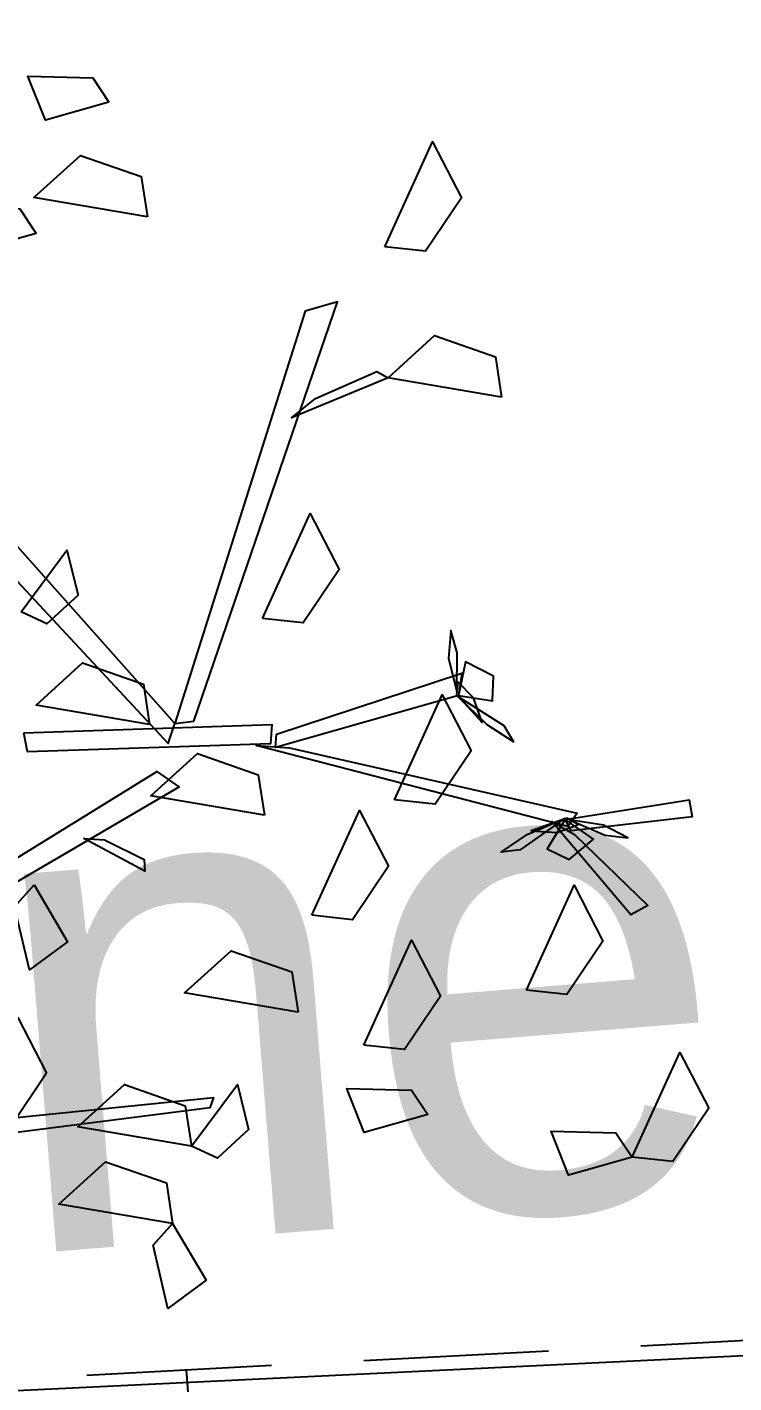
# Model space of a CAD drawing. Header units: metres. Extents: x 1851758 to 1852050, y 5187822 to 5188223.
# Drawn here: x 1851952.146 to 1851953.579, y 5187917.399 to 5187920.146 of the extents above; entities that cross this region are included whole.
import ezdxf

# ---------------------------------------------------------------- set-up
doc = ezdxf.new("R2010")
doc.units = ezdxf.units.M
doc.header["$LTSCALE"] = 2.5
doc.linetypes.add('L8', pattern=[0.225, 0.15, -0.075])
for name, color, linetype in [('PFM_VRD ET 2D', 7, 'CONTINUOUS'), ('PRO_PAR_N', 6, 'CONTINUOUS'), ('PRO_VOI', 7, 'CONTINUOUS'), ('PRO_VOI_VEG', 81, 'CONTINUOUS')]:
    doc.layers.add(name, color=color, linetype=linetype)
doc.styles.add('_ECRITURE', font='NEWSGOTN.TTF')

# ---------------------------------------------------------------- blocks, each defined once
blk = doc.blocks.new('arbre4')
at = {"layer": 'PRO_VOI_VEG', "linetype": 'ByBlock', "lineweight": -2, "extrusion": (9.90254e-10, -0.872729, 0.488205), "elevation": 0.3901, "flags": 128}
blk.add_lwpolyline([(2.7134, 6.2146), (2.4509, 6.1089), (2.395, 6.4851), (2.656, 6.4272), (2.7134, 6.2146)], close=True, dxfattribs=at)
at = {"layer": 'PRO_VOI_VEG', "linetype": 'ByBlock', "lineweight": -2, "extrusion": (-0.095442, 0.360509, 0.92786), "flags": 128}
for points, elevation in [([(-3.3048, 1.1819), (-2.8967, 0.9372), (-3.1318, 0.831), (-3.3358, 1.0064), (-3.3048, 1.1819)], 6.7465), ([(-4.4155, 3.0912), (-4.0075, 2.8464), (-4.2425, 2.7402), (-4.4466, 2.9157), (-4.4155, 3.0912)], 8.3666), ([(-2.6276, 2.6079), (-2.2195, 2.3632), (-2.4546, 2.257), (-2.6586, 2.4324), (-2.6276, 2.6079)], 5.0863), ([(-2.9445, 3.6809), (-2.5364, 3.4362), (-2.7715, 3.33), (-2.9755, 3.5055), (-2.9445, 3.6809)], 6.4116), ([(-2.8065, 4.3206), (-2.3984, 4.0759), (-2.6335, 3.9697), (-2.8375, 4.1451), (-2.8065, 4.3206)], 5.8617), ([(-2.2183, 4.6614), (-1.8102, 4.4167), (-2.0453, 4.3105), (-2.2493, 4.486), (-2.2183, 4.6614)], 5.7247), ([(-2.0413, 5.013), (-1.6333, 4.7683), (-1.8683, 4.6621), (-2.0724, 4.8376), (-2.0413, 5.013)], 5.8762)]:
    blk.add_lwpolyline(points, close=True, dxfattribs=dict(at, elevation=elevation))
at = {"layer": 'PRO_VOI_VEG', "linetype": 'ByBlock', "lineweight": -2, "extrusion": (0.372929, -1.31216e-09, 0.92786), "elevation": 8.6747, "flags": 128}
blk.add_lwpolyline([(2.0191, -0.5888), (2.4272, -0.8335), (2.1921, -0.9397), (1.9881, -0.7643), (2.0191, -0.5888)], close=True, dxfattribs=at)
at = {"layer": 'PRO_VOI_VEG', "linetype": 'ByBlock', "lineweight": -2, "extrusion": (9.90252e-10, -0.872729, 0.488205), "elevation": 1.0524, "flags": 128}
blk.add_lwpolyline([(2.3763, 6.3628), (2.1138, 6.2571), (2.0579, 6.6333), (2.3189, 6.5754), (2.3763, 6.3628)], close=True, dxfattribs=at)
at = {"layer": 'PRO_VOI_VEG', "color": 42, "linetype": 'ByBlock', "lineweight": -2, "extrusion": (-0.662392, -0.292848, 0.689548), "elevation": 2.9811, "flags": 128}
for points in [[(1.0027, 7.0133), (-0.2132, 8.9305), (-0.2426, 8.7379), (0.9732, 6.9083), (1.0027, 7.0133)], [(0.7153, 6.1029), (1.1648, 7.4072), (1.2312, 7.346), (0.789, 6.0678), (0.7153, 6.1029)], [(1.2827, 7.4335), (2.0712, 8.7379), (2.1007, 8.6504), (1.2091, 7.2672), (1.2827, 7.4335)]]:
    blk.add_lwpolyline(points, close=True, dxfattribs=at)
at = {"layer": 'PRO_VOI_VEG', "color": 42, "linetype": 'ByBlock', "lineweight": -2, "extrusion": (-0.027137, -0.572523, 0.819439), "elevation": 5.6156, "flags": 128}
blk.add_lwpolyline([(2.7648, 4.287), (1.549, 6.0719), (1.5195, 5.8926), (2.7354, 4.1892), (2.7648, 4.287)], close=True, dxfattribs=at)
at = {"layer": 'PRO_VOI_VEG', "color": 42, "linetype": 'ByBlock', "lineweight": -2, "extrusion": (-0.798201, -0.35289, 0.488205), "elevation": 0.7885, "flags": 128}
blk.add_lwpolyline([(0.089, 9.0592), (0.1111, 9.6122), (0.1553, 9.6704), (0.1111, 8.8069), (0.089, 9.0592)], close=True, dxfattribs=at)
at = {"layer": 'PRO_VOI_VEG', "linetype": 'ByBlock', "lineweight": -2, "extrusion": (0.372929, 2.33266e-10, 0.92786), "flags": 128}
for points, elevation in [([(0.5584, 0.0949), (0.9665, -0.1498), (0.7314, -0.256), (0.5273, -0.0805), (0.5584, 0.0949)], 8.7223), ([(-0.6569, 0.0003), (-0.2489, -0.2444), (-0.484, -0.3506), (-0.688, -0.1752), (-0.6569, 0.0003)], 8.7604)]:
    blk.add_lwpolyline(points, close=True, dxfattribs=dict(at, elevation=elevation))
at = {"layer": 'PRO_VOI_VEG', "linetype": 'ByBlock', "lineweight": -2, "extrusion": (0.632852, 0.167542, 0.755929), "flags": 128}
for points, elevation in [([(0.0813, 2.9532), (0.2543, 2.6107), (0.0676, 2.6352), (-0.0002, 2.8436), (0.0813, 2.9532)], 6.9054), ([(-2.1902, 3.1164), (-2.0172, 2.7738), (-2.204, 2.7984), (-2.2718, 3.0067), (-2.1902, 3.1164)], 6.9869)]:
    blk.add_lwpolyline(points, close=True, dxfattribs=dict(at, elevation=elevation))
at = {"layer": 'PRO_VOI_VEG', "color": 6, "linetype": 'ByBlock', "lineweight": -2, "extrusion": (0.987267, -0.048316, 0.151559), "elevation": 5.2246, "flags": 128}
blk.add_lwpolyline([(0.391, 8.2635), (0.5481, 8.2174), (0.6384, 8.3733), (0.5265, 8.4559), (0.391, 8.2635)], close=True, dxfattribs=at)
at = {"layer": 'PRO_VOI_VEG', "color": 6, "linetype": 'ByBlock', "lineweight": -2, "extrusion": (0.770104, 0.410605, 0.488205), "elevation": 7.4825, "flags": 128}
blk.add_lwpolyline([(-1.6886, 6.0939), (-1.7811, 5.8797), (-1.6997, 5.7629), (-1.5888, 5.8943), (-1.6886, 6.0939)], close=True, dxfattribs=at)
at = {"layer": 'PRO_VOI_VEG', "color": 42, "linetype": 'ByBlock', "lineweight": -2, "extrusion": (-0.828754, -0.366398, 0.422988), "elevation": 0.4696, "flags": 128}
blk.add_lwpolyline([(1.2091, 7.9727), (1.3491, 9.8113), (1.4228, 9.6814), (1.2533, 7.9027), (1.2091, 7.9727)], close=True, dxfattribs=at)
at = {"layer": 'PRO_VOI_VEG', "color": 6, "linetype": 'ByBlock', "lineweight": -2, "extrusion": (-0.876374, -0.467267, 0.116747), "elevation": -2.4772, "flags": 128}
blk.add_lwpolyline([(1.6812, 9.3381), (1.8328, 9.5635), (1.7293, 9.778), (1.6406, 9.624), (1.6812, 9.3381)], close=True, dxfattribs=at)
at = {"layer": 'PRO_VOI_VEG', "linetype": 'ByBlock', "lineweight": -2, "extrusion": (0.372929, -1.31215e-09, 0.92786), "elevation": 8.8993, "flags": 128}
blk.add_lwpolyline([(-0.2178, -0.3454), (0.1902, -0.5901), (-0.0448, -0.6963), (-0.2489, -0.5209), (-0.2178, -0.3454)], close=True, dxfattribs=at)
at = {"layer": 'PRO_VOI_VEG', "color": 6, "linetype": 'ByBlock', "lineweight": -2, "extrusion": (0.650806, 0.741126, 0.164872), "elevation": 4.1706, "flags": 128}
blk.add_lwpolyline([(-2.8318, 8.4127), (-3.0537, 8.3058), (-3.1243, 8.4852), (-2.9984, 8.5393), (-2.8318, 8.4127)], close=True, dxfattribs=at)
at = {"layer": 'PRO_VOI_VEG', "color": 42, "linetype": 'ByBlock', "lineweight": -2, "extrusion": (-0.798146, 0.353014, 0.488205), "elevation": 1.3369, "flags": 128}
blk.add_lwpolyline([(0.1809, 5.5383), (-1.035, 7.6631), (-1.0645, 7.4496), (0.1514, 5.4218), (0.1809, 5.5383)], close=True, dxfattribs=at)
at = {"layer": 'PRO_VOI_VEG', "color": 42, "linetype": 'ByBlock', "lineweight": -2, "extrusion": (-0.873314, 0.38626, 0.296858), "elevation": -0.1708, "flags": 128}
blk.add_lwpolyline([(-0.7329, 7.3976), (-0.7108, 7.9956), (-0.6665, 8.0586), (-0.7108, 7.1249), (-0.7329, 7.3976)], close=True, dxfattribs=at)
at = {"layer": 'PRO_VOI_VEG', "color": 42, "linetype": 'ByBlock', "lineweight": -2, "extrusion": (-0.853559, -0.377365, 0.359211), "elevation": -0.5697, "flags": 128}
blk.add_lwpolyline([(2.0712, 9.1279), (2.2407, 10.4614), (2.307, 10.3999), (2.1228, 9.1279), (2.0712, 9.1279)], close=True, dxfattribs=at)
at = {"layer": 'PRO_VOI_VEG', "color": 6, "linetype": 'ByBlock', "lineweight": -2, "extrusion": (0.427121, -0.889036, 0.164872), "elevation": 3.5289, "flags": 128}
blk.add_lwpolyline([(3.7452, 7.8537), (3.5232, 7.7468), (3.4526, 7.9261), (3.5785, 7.9803), (3.7452, 7.8537)], close=True, dxfattribs=at)
at = {"layer": 'PRO_VOI_VEG', "color": 6, "linetype": 'ByBlock', "lineweight": -2, "extrusion": (-0.086805, 0.989361, 0.116747), "elevation": 0.2519, "flags": 128}
blk.add_lwpolyline([(-4.2826, 8.3555), (-4.131, 8.581), (-4.2345, 8.7954), (-4.3232, 8.6415), (-4.2826, 8.3555)], close=True, dxfattribs=at)
at = {"layer": 'PRO_VOI_VEG', "color": 6, "linetype": 'ByBlock', "lineweight": -2, "extrusion": (0.076279, -0.869389, 0.488205), "elevation": 4.6961, "flags": 128}
blk.add_lwpolyline([(4.2752, 6.8995), (4.1827, 6.6854), (4.2641, 6.5685), (4.375, 6.7), (4.2752, 6.8995)], close=True, dxfattribs=at)
at = {"layer": 'PRO_VOI_VEG', "color": 42, "linetype": 'ByBlock', "lineweight": -2, "extrusion": (-0.433021, -0.648019, 0.626549), "elevation": 3.5859, "flags": 128}
blk.add_lwpolyline([(3.8526, 7.7692), (4.2526, 7.5997), (4.2106, 7.4939), (3.7471, 7.7721), (3.8526, 7.7692)], close=True, dxfattribs=at)
at = {"layer": 'PRO_VOI_VEG', "color": 6, "linetype": 'ByBlock', "lineweight": -2, "extrusion": (-0.43103, -0.889518, 0.151559), "elevation": -0.2964, "flags": 128}
blk.add_lwpolyline([(4.0606, 8.4452), (4.2177, 8.3991), (4.3081, 8.5549), (4.1961, 8.6375), (4.0606, 8.4452)], close=True, dxfattribs=at)
at = {"layer": 'PRO_VOI_VEG', "linetype": 'ByBlock', "lineweight": -2, "extrusion": (0.843665, 0.223353, 0.488205), "flags": 128}
for points, elevation in [([(-0.9796, 7.4745), (-1.2421, 7.3688), (-1.298, 7.745), (-1.037, 7.6871), (-0.9796, 7.4745)], 6.4375), ([(-2.46, 5.3933), (-2.7225, 5.2876), (-2.7783, 5.6638), (-2.5174, 5.6059), (-2.46, 5.3933)], 5.356)]:
    blk.add_lwpolyline(points, close=True, dxfattribs=dict(at, elevation=elevation))
at = {"layer": 'PRO_VOI_VEG', "linetype": 'ByBlock', "lineweight": -2, "extrusion": (0.372929, -8.74771e-10, 0.92786), "elevation": 9.0746, "flags": 128}
blk.add_lwpolyline([(-1.0295, -0.7816), (-0.6215, -1.0263), (-0.8565, -1.1325), (-1.0606, -0.9571), (-1.0295, -0.7816)], close=True, dxfattribs=at)
at = {"layer": 'PRO_VOI_VEG', "linetype": 'ByBlock', "lineweight": -2, "extrusion": (0.372929, 2.33214e-10, 0.92786), "elevation": 8.8232, "flags": 128}
blk.add_lwpolyline([(-1.1981, -0.1561), (-0.79, -0.4008), (-1.0251, -0.507), (-1.2291, -0.3315), (-1.1981, -0.1561)], close=True, dxfattribs=at)
at = {"layer": 'PRO_VOI_VEG', "linetype": 'ByBlock', "lineweight": -2, "extrusion": (0.372929, -8.74769e-10, 0.92786), "elevation": 7.8909, "flags": 128}
blk.add_lwpolyline([(-1.3806, 1.2122), (-0.9725, 0.9675), (-1.2076, 0.8613), (-1.4116, 1.0368), (-1.3806, 1.2122)], close=True, dxfattribs=at)
at = {"layer": 'PRO_VOI_VEG', "color": 42, "linetype": 'ByBlock', "lineweight": -2, "extrusion": (-0.853501, 0.377497, 0.359211), "elevation": 0.7196, "flags": 128}
blk.add_lwpolyline([(0.5272, 8.0527), (0.1072, 10.5556), (0.1514, 10.5556), (0.623, 7.9194), (0.5272, 8.0527)], close=True, dxfattribs=at)
at = {"layer": 'PRO_VOI_VEG', "linetype": 'ByBlock', "lineweight": -2, "extrusion": (9.90357e-10, -0.872729, 0.488205), "elevation": 5.0562, "flags": 128}
blk.add_lwpolyline([(3.6703, 5.9667), (3.4079, 5.861), (3.352, 6.2372), (3.613, 6.1793), (3.6703, 5.9667)], close=True, dxfattribs=at)
at = {"layer": 'PRO_VOI_VEG', "linetype": 'ByBlock', "lineweight": -2, "extrusion": (0.372929, 6.70649e-10, 0.92786), "elevation": 9.2136, "flags": 128}
blk.add_lwpolyline([(-1.7392, -1.1273), (-1.3311, -1.372), (-1.5662, -1.4782), (-1.7703, -1.3028), (-1.7392, -1.1273)], close=True, dxfattribs=at)
at = {"layer": 'PRO_VOI_VEG', "linetype": 'ByBlock', "lineweight": -2, "extrusion": (-3.21724e-09, -0.872729, 0.488205), "elevation": 5.4862, "flags": 128}
blk.add_lwpolyline([(4.482, 6.2449), (4.2195, 6.1392), (4.1637, 6.5154), (4.4246, 6.4575), (4.482, 6.2449)], close=True, dxfattribs=at)

msp = doc.modelspace()

# ---------------------------------------------------------------- linework, layer by layer
at = {"layer": 'PFM_VRD ET 2D', "flags": 128}
msp.add_lwpolyline([(1851980.4895, 5187910.7078), (1851980.066, 5187919.6991), (1851980.0482, 5187919.7244), (1851979.7492, 5187920.1411), (1851979.2115, 5187920.0005), (1851978.3258, 5187919.0189), (1851977.938, 5187918.5846), (1851977.1972, 5187918.5566), (1851968.3033, 5187918.1837), (1851965.2245, 5187918.0978), (1851953.947, 5187917.4703), (1851947.1554, 5187917.1454), (1851946.7598, 5187917.12), (1851946.1805, 5187917.0766), (1851930.367, 5187915.6599)], dxfattribs=at)
at = {"layer": 'PRO_VOI', "color": 32}
msp.add_line((1851952.4915, 5187917.1225, 222.36), (1851952.4697, 5187917.4255, 297.3981), dxfattribs=at)
at = {"layer": 'PRO_VOI', "color": 34, "linetype": 'L8', "elevation": 297.3981, "flags": 128}
msp.add_lwpolyline([(1851885.2529, 5187907.7177), (1851884.5402, 5187913.8452, -0.395782), (1851884.7886, 5187914.1803), (1851896.718, 5187915.593, -0.445633), (1851897.6371, 5187914.7861), (1851897.6776, 5187913.0713), (1851915.0303, 5187914.4942), (1851930.367, 5187915.6599), (1851947.1554, 5187917.1454), (1851965.2245, 5187918.0978), (1851977.1972, 5187918.5566), (1851979.5536, 5187920.2457)], format="xyb", dxfattribs=at)

# ---------------------------------------------------------------- block references
at = {"layer": 'PRO_VOI_VEG', "xscale": 0.5, "yscale": 0.5, "zscale": 0.5, "rotation": 4.640794973699927}
msp.add_blockref('arbre4', (1851951.069, 5187918.5415), dxfattribs=at)

# ---------------------------------------------------------------- texts
at = {"layer": 'PRO_PAR_N', "style": '_ECRITURE'}
msp.add_text('Borne', height=1, rotation=4.6408, dxfattribs=at).set_placement((1851950.0391, 5187917.4894))

doc.saveas('drawing.dxf')
